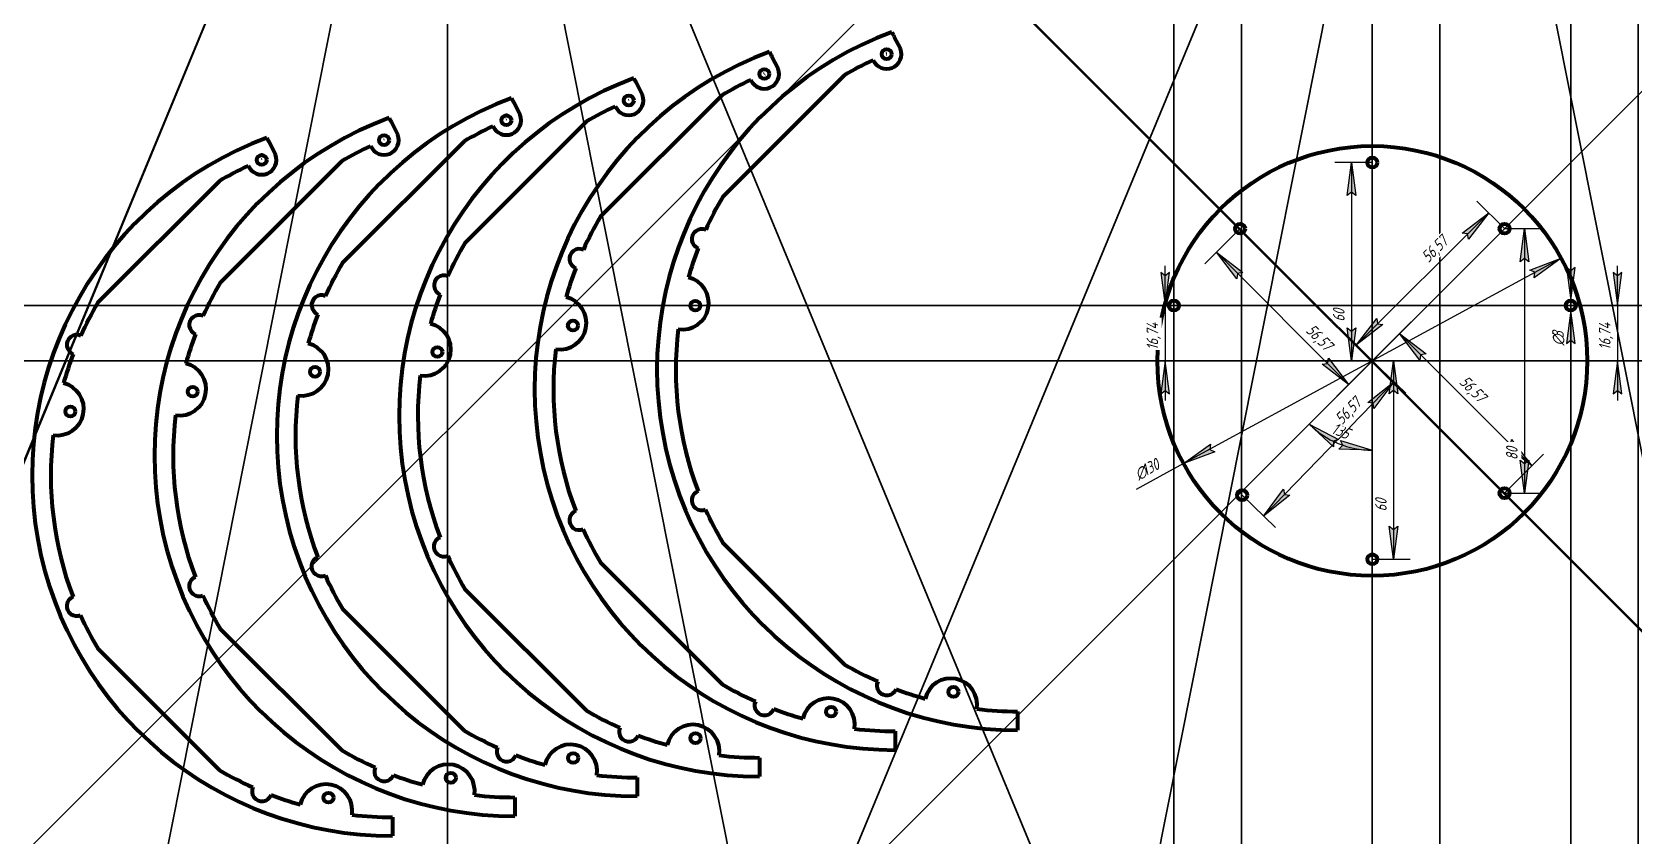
# Model space of a CAD drawing. Header units: millimetres. Extents: x -123 to 412, y -420 to 116.
# Drawn here: x -122.7 to 361.8, y -419.7 to -176.5 of the extents above; entities that cross this region are included whole.
import ezdxf

# ---------------------------------------------------------------- set-up
doc = ezdxf.new("R2010")
doc.units = ezdxf.units.MM
doc.linetypes.add('K5LT_BASIC', pattern=[0])
doc.linetypes.add('K5LT_THIN', pattern=[0])
doc.styles.add('KDIMTEXTSTYLE', font='GOST_AU.SHX', dxfattribs={"width": 0.96, "oblique": 15, "height": 5})
doc.styles.add('KTEXTSTYLE', font='GOST_AU.SHX', dxfattribs={"width": 0.96, "height": 5})
doc.dimstyles.new('KDIMSTYLE (1.00)', dxfattribs={"dimtxt": 5, "dimasz": 1, "dimexe": 2, "dimexo": 0, "dimgap": 1, "dimtad": 1, "dimtxsty": 'KDIMTEXTSTYLE', "dimsah": 1, "dimcen": 0, "dimdle": 1, "dimadec": 0, "dimazin": 0, "dimtfac": 0.667, "dimtmove": 0, "dimatfit": 3, "dimfxl": 1, "dimtvp": 1, "dimtolj": 1, "dimtzin": 0, "dimarcsym": 0})

# ---------------------------------------------------------------- blocks, each defined once
blk = doc.blocks.new('D77')
blk.add_hatch(color=7).paths.add_polyline_path([(277.64, -226.01), (276.33, -216.01), (275.01, -226.01), (276.33, -225.01)])
at = {"color": 7, "linetype": 'K5LT_THIN', "lineweight": 18, "true_color": 0xffffff}
for p, q in [((282.64, -216.01), (271.33, -216.01)), ((275.01, -226.01), (276.33, -216.01)), ((276.33, -216.01), (277.64, -226.01)), ((276.33, -225.01), (275.01, -226.01)), ((277.64, -226.01), (276.33, -225.01)), ((282.64, -276.01), (271.33, -276.01))]:
    blk.add_line(p, q, dxfattribs=at)
blk.add_wipeout([(275.33, -264.14), (270.33, -264.14), (270.33, -258.65), (275.33, -258.65)])
blk.add_hatch(color=7).paths.add_polyline_path([(276.33, -276.01), (277.64, -266.01), (276.33, -267.01), (275.01, -266.01)])
for p, q in [((276.33, -216.01), (276.33, -276.01)), ((276.33, -276.01), (275.01, -266.01)), ((275.01, -266.01), (276.33, -267.01)), ((276.33, -267.01), (277.64, -266.01)), ((277.64, -266.01), (276.33, -276.01))]:
    blk.add_line(p, q, dxfattribs=at)
at = {"color": 7, "insert": (270.75, -264.14), "char_height": 3.5, "attachment_point": 1, "rotation": 90, "style": 'KTEXTSTYLE'}
blk.add_mtext('\\H3.5;\\W0.965;\\Q15;\\Q15;60', dxfattribs=at)
blk = doc.blocks.new('KDIMARROW_01')
blk.add_hatch(color=0).paths.add_polyline_path([(0, 0), (-10, 1.32), (-9, 0), (-10, -1.32)])
at = {"color": 0, "linetype": 'K5LT_THIN', "lineweight": 18}
for p, q in [((-9, 0), (-10, 1.32)), ((-10, 1.32), (0, 0)), ((0, 0), (-10, -1.32)), ((-10, -1.32), (-9, 0)), ((0, 0), (-1, 0))]:
    blk.add_line(p, q, dxfattribs=at)
blk = doc.blocks.new('D78')
blk.add_hatch(color=7).paths.add_polyline_path([(342.64, -257.76), (343.95, -247.76), (342.64, -248.76), (341.32, -247.76)])
at = {"color": 7, "linetype": 'K5LT_THIN', "lineweight": 18, "true_color": 0xffffff}
for p, q in [((342.64, -257.76), (342.64, -245.76)), ((342.64, -248.76), (341.32, -247.76)), ((341.32, -247.76), (342.64, -257.76)), ((342.64, -257.76), (343.95, -247.76)), ((343.95, -247.76), (342.64, -248.76)), ((342.64, -257.76), (342.64, -260.76))]:
    blk.add_line(p, q, dxfattribs=at)
blk.add_wipeout([(341.64, -271.39), (336.56, -271.39), (336.56, -265.99), (341.64, -265.99)])
blk.add_hatch(color=7).paths.add_polyline_path([(343.95, -270.76), (342.64, -260.76), (341.32, -270.76), (342.64, -269.76)])
for p, q in [((342.64, -260.76), (341.32, -270.76)), ((343.95, -270.76), (342.64, -260.76)), ((342.64, -260.76), (342.64, -272.76)), ((342.64, -260.76), (342.64, -273.39)), ((341.32, -270.76), (342.64, -269.76)), ((342.64, -269.76), (343.95, -270.76))]:
    blk.add_line(p, q, dxfattribs=at)
at = {"color": 7, "char_height": 3.5, "attachment_point": 1, "rotation": 90, "style": 'KTEXTSTYLE'}
for s, insert in [('\\H3.5;\\W0.965;\\Q15;\\Q15;∅', (337.04, -271.39)), ('\\H3.5;\\W0.965;\\Q15;\\Q15;3', (337.04, -268.98))]:
    blk.add_mtext(s, dxfattribs=dict(at, insert=insert))
blk = doc.blocks.new('KDIMARROW_02')
blk.add_hatch(color=0).paths.add_polyline_path([(9, 0), (10, 1.32), (0, 0), (10, -1.32)])
at = {"color": 0, "linetype": 'K5LT_THIN', "lineweight": 18}
for p, q in [((0, 0), (-1, 0)), ((10, 1.32), (0, 0)), ((0, 0), (10, -1.32)), ((0, 0), (12, 0)), ((9, 0), (10, 1.32)), ((10, -1.32), (9, 0))]:
    blk.add_line(p, q, dxfattribs=at)
blk = doc.blocks.new('D79')
for points in [[(298.89, -273.9), (290.88, -267.76), (297.02, -275.76), (297.25, -274.13)], [(330.88, -307.76), (324.74, -299.76), (324.52, -301.4), (322.88, -301.62)]]:
    blk.add_hatch(color=7).paths.add_polyline_path(points)
at = {"color": 7, "linetype": 'K5LT_THIN', "lineweight": 18, "true_color": 0xffffff}
for p, q in [((282.64, -276.01), (294.42, -264.23)), ((290.88, -267.76), (298.89, -273.9)), ((297.02, -275.76), (290.88, -267.76)), ((297.25, -274.13), (297.02, -275.76)), ((298.89, -273.9), (297.25, -274.13)), ((324.52, -301.4), (324.74, -299.76)), ((324.74, -299.76), (330.88, -307.76)), ((322.64, -316.01), (334.42, -304.23)), ((322.88, -301.62), (324.52, -301.4)), ((330.88, -307.76), (322.88, -301.62))]:
    blk.add_line(p, q, dxfattribs=at)
blk.add_wipeout([(307.93, -283.4), (311.46, -279.86), (318.49, -286.89), (314.96, -290.42)])
blk.add_line((330.88, -307.76), (290.88, -267.76), dxfattribs=at)
at = {"color": 7, "insert": (311.17, -280.16), "char_height": 3.5, "attachment_point": 1, "rotation": 315, "style": 'KTEXTSTYLE'}
blk.add_mtext('\\H3.5;\\W0.965;\\Q15;\\Q15;56,57', dxfattribs=at)
blk = doc.blocks.new('D80')
blk.add_wipeout([(269.61, -298.77), (271.53, -294.16), (277.42, -296.6), (275.51, -301.22)])
for points in [[(272.45, -299.83), (263.53, -295.11), (270.92, -301.98), (270.87, -300.33)], [(282.64, -303.03), (273, -300.06), (273.77, -301.53), (272.56, -302.66)]]:
    blk.add_hatch(color=7).paths.add_polyline_path(points)
at = {"color": 7, "linetype": 'K5LT_THIN', "lineweight": 18, "true_color": 0xffffff}
for p, q in [((263.53, -295.11), (272.45, -299.83)), ((270.92, -301.98), (263.53, -295.11)), ((272.45, -299.83), (270.87, -300.33)), ((270.87, -300.33), (270.92, -301.98)), ((273.77, -301.53), (273, -300.06)), ((273, -300.06), (282.64, -303.03)), ((272.56, -302.66), (273.77, -301.53)), ((282.64, -303.03), (272.56, -302.66))]:
    blk.add_line(p, q, dxfattribs=at)
blk.add_arc((282.64, -276.01), 27.02, 225, 270, dxfattribs=at)
at = {"color": 7, "insert": (271.36, -294.55), "char_height": 3.5, "attachment_point": 1, "rotation": 337.5, "style": 'KTEXTSTYLE'}
blk.add_mtext('\\H3.5;\\W0.965;\\Q15;\\Q15;135', dxfattribs=at)
blk = doc.blocks.new('D81')
for points in [[(331.57, -250.86), (339.72, -244.92), (330.31, -248.55), (331.82, -249.22)], [(225.56, -307.09), (234.97, -303.47), (233.46, -302.79), (233.71, -301.16)]]:
    blk.add_hatch(color=7).paths.add_polyline_path(points)
at = {"color": 7, "linetype": 'K5LT_THIN', "lineweight": 18, "true_color": 0xffffff}
for p, q in [((339.72, -244.92), (225.56, -307.09)), ((330.31, -248.55), (339.72, -244.92)), ((339.72, -244.92), (331.57, -250.86)), ((331.82, -249.22), (330.31, -248.55)), ((331.57, -250.86), (331.82, -249.22)), ((225.56, -307.09), (233.71, -301.16)), ((234.97, -303.47), (225.56, -307.09)), ((233.71, -301.16), (233.46, -302.79)), ((233.46, -302.79), (234.97, -303.47))]:
    blk.add_line(p, q, dxfattribs=at)
blk.add_wipeout([(212.49, -313.07), (210.06, -308.61), (217.93, -304.32), (220.36, -308.79)])
blk.add_line((225.56, -307.09), (211.21, -314.9), dxfattribs=at)
at = {"color": 7, "char_height": 3.5, "attachment_point": 1, "rotation": 28.5719, "style": 'KTEXTSTYLE'}
for s, insert in [('\\H3.5;\\W0.965;\\Q15;\\Q15;∅', (210.3, -309.04)), ('\\H3.5;\\W0.965;\\Q15;\\Q15;130', (212.41, -307.88))]:
    blk.add_mtext(s, dxfattribs=dict(at, insert=insert))
blk = doc.blocks.new('D82')
blk.add_hatch(color=7).paths.add_polyline_path([(249.77, -322.93), (257.67, -316.67), (256.03, -316.47), (255.78, -314.83)])
at = {"color": 7, "linetype": 'K5LT_THIN', "lineweight": 18, "true_color": 0xffffff}
for p, q in [((249.77, -322.93), (255.78, -314.83)), ((255.78, -314.83), (256.03, -316.47)), ((243.26, -316.62), (253.36, -326.41)), ((257.67, -316.67), (249.77, -322.93)), ((256.03, -316.47), (257.67, -316.67))]:
    blk.add_line(p, q, dxfattribs=at)
blk.add_wipeout([(274.27, -296.23), (270.68, -292.75), (277.6, -285.62), (281.18, -289.1)])
blk.add_hatch(color=7).paths.add_polyline_path([(283.13, -290.41), (289.15, -282.32), (281.24, -288.58), (282.88, -288.78)])
for p, q in [((282.64, -276.01), (292.74, -285.8)), ((249.77, -322.93), (289.15, -282.32)), ((281.24, -288.58), (289.15, -282.32)), ((289.15, -282.32), (283.13, -290.41)), ((282.88, -288.78), (281.24, -288.58)), ((283.13, -290.41), (282.88, -288.78))]:
    blk.add_line(p, q, dxfattribs=at)
at = {"color": 7, "insert": (270.98, -293.05), "char_height": 3.5, "attachment_point": 1, "rotation": 45.8788, "style": 'KTEXTSTYLE'}
blk.add_mtext('\\H3.5;\\W0.965;\\Q15;\\Q15;56,57', dxfattribs=at)
blk = doc.blocks.new('D83')
for points in [[(311.69, -239.2), (317.83, -231.2), (309.83, -237.34), (311.46, -237.56)], [(277.83, -271.2), (285.83, -265.05), (284.19, -264.83), (283.97, -263.19)]]:
    blk.add_hatch(color=7).paths.add_polyline_path(points)
at = {"color": 7, "linetype": 'K5LT_THIN', "lineweight": 18, "true_color": 0xffffff}
for p, q in [((322.64, -236.01), (314.29, -227.66)), ((309.83, -237.34), (317.83, -231.2)), ((317.83, -231.2), (311.69, -239.2)), ((311.46, -237.56), (309.83, -237.34)), ((311.69, -239.2), (311.46, -237.56)), ((277.83, -271.2), (283.97, -263.19)), ((285.83, -265.05), (277.83, -271.2)), ((283.97, -263.19), (284.19, -264.83)), ((284.19, -264.83), (285.83, -265.05)), ((282.64, -276.01), (274.29, -267.66))]:
    blk.add_line(p, q, dxfattribs=at)
blk.add_wipeout([(300.33, -247.28), (296.8, -243.74), (303.83, -236.72), (307.36, -240.25)])
blk.add_line((277.83, -271.2), (317.83, -231.2), dxfattribs=at)
at = {"color": 7, "insert": (297.1, -244.04), "char_height": 3.5, "attachment_point": 1, "rotation": 45, "style": 'KTEXTSTYLE'}
blk.add_mtext('\\H3.5;\\W0.965;\\Q15;\\Q15;56,57', dxfattribs=at)
blk = doc.blocks.new('D84')
blk.add_hatch(color=7).paths.add_polyline_path([(329.97, -246.01), (328.66, -236.01), (327.34, -246.01), (328.66, -245.01)])
at = {"color": 7, "linetype": 'K5LT_THIN', "lineweight": 18, "true_color": 0xffffff}
for p, q in [((322.64, -236.01), (333.66, -236.01)), ((327.34, -246.01), (328.66, -236.01)), ((328.66, -236.01), (329.97, -246.01)), ((328.66, -245.01), (327.34, -246.01)), ((329.97, -246.01), (328.66, -245.01)), ((322.64, -316.01), (333.66, -316.01))]:
    blk.add_line(p, q, dxfattribs=at)
blk.add_wipeout([(327.66, -306.01), (322.66, -306.01), (322.66, -300.52), (327.66, -300.52)])
blk.add_hatch(color=7).paths.add_polyline_path([(328.66, -316.01), (329.97, -306.01), (328.66, -307.01), (327.34, -306.01)])
for p, q in [((328.66, -236.01), (328.66, -316.01)), ((328.66, -316.01), (327.34, -306.01)), ((327.34, -306.01), (328.66, -307.01)), ((328.66, -307.01), (329.97, -306.01)), ((329.97, -306.01), (328.66, -316.01))]:
    blk.add_line(p, q, dxfattribs=at)
at = {"color": 7, "insert": (323.08, -306.01), "char_height": 3.5, "attachment_point": 1, "rotation": 90, "style": 'KTEXTSTYLE'}
blk.add_mtext('\\H3.5;\\W0.965;\\Q15;\\Q15;80', dxfattribs=at)
blk = doc.blocks.new('D85')
blk.add_hatch(color=7).paths.add_polyline_path([(243.49, -249.3), (235.48, -243.16), (241.62, -251.17), (241.85, -249.53)])
at = {"color": 7, "linetype": 'K5LT_THIN', "lineweight": 18, "true_color": 0xffffff}
for p, q in [((242.64, -236.01), (231.95, -246.7)), ((235.48, -243.16), (243.49, -249.3)), ((241.62, -251.17), (235.48, -243.16)), ((241.85, -249.53), (241.62, -251.17)), ((243.49, -249.3), (241.85, -249.53))]:
    blk.add_line(p, q, dxfattribs=at)
blk.add_wipeout([(261.52, -267.79), (265.06, -264.26), (272.08, -271.28), (268.55, -274.81)])
blk.add_hatch(color=7).paths.add_polyline_path([(275.48, -283.16), (269.34, -275.16), (269.12, -276.8), (267.48, -277.02)])
for p, q in [((235.48, -243.16), (275.48, -283.16)), ((269.12, -276.8), (269.34, -275.16)), ((269.34, -275.16), (275.48, -283.16)), ((282.64, -276.01), (271.95, -286.7)), ((267.48, -277.02), (269.12, -276.8)), ((275.48, -283.16), (267.48, -277.02))]:
    blk.add_line(p, q, dxfattribs=at)
at = {"color": 7, "insert": (264.76, -264.55), "char_height": 3.5, "attachment_point": 1, "rotation": 315, "style": 'KTEXTSTYLE'}
blk.add_mtext('\\H3.5;\\W0.965;\\Q15;\\Q15;56,57', dxfattribs=at)
blk = doc.blocks.new('D86')
for points in [[(290.37, -286.01), (289.05, -276.01), (287.74, -286.01), (289.05, -285.01)], [(289.05, -336.01), (290.37, -326.01), (289.05, -327.01), (287.74, -326.01)]]:
    blk.add_hatch(color=7).paths.add_polyline_path(points)
at = {"color": 7, "linetype": 'K5LT_THIN', "lineweight": 18, "true_color": 0xffffff}
for p, q in [((282.64, -276.01), (294.05, -276.01)), ((287.74, -286.01), (289.05, -276.01)), ((289.05, -276.01), (290.37, -286.01)), ((289.05, -285.01), (287.74, -286.01)), ((290.37, -286.01), (289.05, -285.01)), ((289.05, -336.01), (287.74, -326.01)), ((287.74, -326.01), (289.05, -327.01)), ((289.05, -327.01), (290.37, -326.01)), ((290.37, -326.01), (289.05, -336.01)), ((282.64, -336.01), (294.05, -336.01))]:
    blk.add_line(p, q, dxfattribs=at)
blk.add_wipeout([(288.05, -321.54), (283.06, -321.54), (283.06, -316.05), (288.05, -316.05)])
blk.add_line((289.05, -276.01), (289.05, -336.01), dxfattribs=at)
at = {"color": 7, "insert": (283.48, -321.54), "char_height": 3.5, "attachment_point": 1, "rotation": 90, "style": 'KTEXTSTYLE'}
blk.add_mtext('\\H3.5;\\W0.965;\\Q15;\\Q15;60', dxfattribs=at)
blk = doc.blocks.new('D100')
for points in [[(219.95, -259.26), (221.27, -249.26), (219.95, -250.26), (218.63, -249.26)], [(221.27, -286.01), (219.95, -276.01), (218.63, -286.01), (219.95, -285.01)]]:
    blk.add_hatch(color=7).paths.add_polyline_path(points)
at = {"color": 7, "linetype": 'K5LT_THIN', "lineweight": 18, "true_color": 0xffffff}
for p, q in [((219.95, -250.26), (218.63, -249.26)), ((218.63, -249.26), (219.95, -259.26)), ((219.95, -259.26), (219.95, -247.26)), ((219.95, -259.26), (221.27, -249.26)), ((221.27, -249.26), (219.95, -250.26)), ((222.64, -259.26), (214.95, -259.26)), ((222.64, -276.01), (214.95, -276.01)), ((219.95, -276.01), (218.63, -286.01)), ((221.27, -286.01), (219.95, -276.01)), ((219.95, -276.01), (219.95, -288.01)), ((218.63, -286.01), (219.95, -285.01)), ((219.95, -285.01), (221.27, -286.01))]:
    blk.add_line(p, q, dxfattribs=at)
blk.add_wipeout([(218.95, -272.72), (213.96, -272.72), (213.96, -262.96), (218.95, -262.96)])
blk.add_line((219.95, -259.26), (219.95, -276.01), dxfattribs=at)
at = {"color": 7, "insert": (214.38, -272.72), "char_height": 3.5, "attachment_point": 1, "rotation": 90, "style": 'KTEXTSTYLE'}
blk.add_mtext('\\H3.5;\\W0.965;\\Q15;\\Q15;16,74', dxfattribs=at)
blk = doc.blocks.new('D102')
for points in [[(356.76, -259.26), (358.08, -249.26), (356.76, -250.26), (355.45, -249.26)], [(358.08, -286.01), (356.76, -276.01), (355.45, -286.01), (356.76, -285.01)]]:
    blk.add_hatch(color=7).paths.add_polyline_path(points)
at = {"color": 7, "linetype": 'K5LT_THIN', "lineweight": 18, "true_color": 0xffffff}
for p, q in [((356.76, -250.26), (355.45, -249.26)), ((355.45, -249.26), (356.76, -259.26)), ((356.76, -259.26), (356.76, -247.26)), ((356.76, -259.26), (358.08, -249.26)), ((358.08, -249.26), (356.76, -250.26)), ((342.64, -259.26), (361.76, -259.26)), ((342.64, -276.01), (361.76, -276.01)), ((356.76, -276.01), (355.45, -286.01)), ((358.08, -286.01), (356.76, -276.01)), ((356.76, -276.01), (356.76, -288.01)), ((355.45, -286.01), (356.76, -285.01)), ((356.76, -285.01), (358.08, -286.01))]:
    blk.add_line(p, q, dxfattribs=at)
blk.add_wipeout([(355.76, -272.72), (350.77, -272.72), (350.77, -262.96), (355.76, -262.96)])
blk.add_line((356.76, -259.26), (356.76, -276.01), dxfattribs=at)
at = {"color": 7, "insert": (351.19, -272.72), "char_height": 3.5, "attachment_point": 1, "rotation": 90, "style": 'KTEXTSTYLE'}
blk.add_mtext('\\H3.5;\\W0.965;\\Q15;\\Q15;16,74', dxfattribs=at)

msp = doc.modelspace()

# ---------------------------------------------------------------- linework, layer by layer
at = {"color": 143, "linetype": 'K5LT_BASIC', "lineweight": 60, "true_color": 0x33acca}
for p, q in [((137.971, -177.852), (139.91, -181.626)), ((100.971, -183.852), (102.91, -187.626)), ((59.971, -191.852), (61.91, -195.626)), ((86.267, -226.391), (122.996, -189.581)), ((22.971, -197.852), (24.91, -201.626)), ((85.981, -195.603), (49.211, -232.372)), ((-14.029, -203.852), (-12.09, -207.626)), ((44.981, -203.603), (8.211, -240.372)), ((-51.029, -209.852), (-49.09, -213.626)), ((7.981, -209.603), (-28.789, -246.372)), ((-29.019, -215.603), (-65.789, -252.372)), ((-66.019, -221.603), (-102.789, -258.372)), ((122.981, -367.794), (86.211, -331.024)), ((85.981, -373.794), (49.211, -337.024)), ((44.981, -381.794), (8.211, -345.024)), ((7.981, -387.794), (-28.789, -351.024)), ((-29.019, -393.794), (-65.789, -357.024)), ((-66.019, -399.794), (-102.789, -363.024)), ((175.306, -382.023), (175.306, -387.698)), ((138.306, -388.023), (138.306, -393.698)), ((97.306, -396.023), (97.306, -401.698)), ((60.306, -402.023), (60.306, -407.698)), ((23.306, -408.023), (23.306, -413.698)), ((-13.694, -414.023), (-13.694, -419.698))]:
    msp.add_line(p, q, dxfattribs=at)
at = {"color": 232, "true_color": 0xc52b79}
for p, direction in [((2.97, 3.147), (0.3820622, 0.9241366)), ((2.97, 3.147), (0.3826834, 0.9238795)), ((303.049, 3.147), (0.7071068, 0.7071068)), ((2.97, 3.147), (0.707118, -0.7070956)), ((2.97, 3.147), (0.1947606, 0.9808508)), ((2.97, 3.147), (0.3826834, -0.9238795)), ((2.97, 3.147), (0.1950903, -0.9807853)), ((2.97, 3.147), (0, 1)), ((257.599, -106.701), (0.3826834, 0.9238795)), ((259.781, 107.605), (0.3826834, -0.9238795)), ((303.049, 0), (0, 1)), ((363.053, 0.993), (0, 1))]:
    msp.add_xline(p, direction, dxfattribs=at)
at = {"color": 143, "linetype": 'K5LT_BASIC', "lineweight": 60, "true_color": 0x33acca}
for centre, radius in [((135.764, -183.233), 1.5), ((98.764, -189.233), 1.5), ((57.764, -197.233), 1.5), ((20.764, -203.233), 1.5), ((-16.236, -209.233), 1.5), ((282.64, -276.007), 65), ((-53.236, -215.233), 1.5), ((282.64, -216.007), 1.5), ((242.64, -236.007), 1.5), ((322.64, -236.007), 1.5), ((77.891, -259.315), 1.5), ((222.64, -259.265), 1.5), ((342.637, -259.265), 1.5), ((40.891, -265.315), 1.5), ((-0.109, -273.315), 1.5), ((-37.109, -279.315), 1.5), ((-74.109, -285.315), 1.5), ((-111.109, -291.315), 1.5), ((322.64, -316.007), 1.5), ((243.259, -316.616), 1.5), ((282.64, -336.007), 1.5), ((155.954, -376.113), 1.5), ((118.954, -382.113), 1.5), ((77.954, -390.113), 1.5), ((40.954, -396.113), 1.5), ((3.954, -402.113), 1.5), ((-33.046, -408.113), 1.5)]:
    msp.add_circle(centre, radius, dxfattribs=at)
for centre, radius, start, end in [((175.306, -278.698), 109, 110.41352, 270), ((175.306, -157.548), 42.5, 206.54905, 208.53888), ((138.306, -284.698), 109, 110.41352, 270), ((138.306, -163.548), 42.5, 206.54905, 208.53888), ((135.764, -183.233), 4.447, 203.80818, 21.19182), ((175.306, -278.698), 103.325, 112.49674, 112.50321), ((98.764, -189.233), 4.447, 203.80818, 21.19182), ((175.306, -278.698), 103.325, 114.966, 120.42578), ((97.306, -292.698), 109, 110.41352, 270), ((97.306, -171.548), 42.5, 206.54905, 208.53888), ((138.306, -284.698), 103.325, 114.966, 120.42578), ((138.306, -284.698), 103.325, 112.49674, 112.50321), ((60.306, -298.698), 109, 110.41352, 270), ((60.306, -177.548), 42.5, 206.54905, 208.53888), ((57.764, -197.233), 4.447, 203.80818, 21.19182), ((97.306, -292.698), 103.325, 112.49674, 112.50321), ((23.306, -304.698), 109, 110.41352, 270), ((23.306, -183.548), 42.5, 206.54905, 208.53888), ((20.764, -203.233), 4.447, 203.80818, 21.19182), ((60.306, -298.698), 103.325, 112.49674, 112.50321), ((97.306, -292.698), 103.325, 114.966, 120.42578), ((-16.236, -209.233), 4.447, 203.80818, 21.19182), ((60.306, -298.698), 103.325, 114.966, 120.42578), ((-13.694, -310.698), 109, 110.41352, 270), ((-13.694, -189.548), 42.5, 206.54905, 208.53888), ((23.306, -304.698), 103.325, 114.966, 120.42578), ((23.306, -304.698), 103.325, 112.49674, 112.50321), ((-13.694, -310.698), 103.325, 114.966, 120.42578), ((-53.236, -215.233), 4.447, 203.80818, 21.19182), ((-13.694, -310.698), 103.325, 112.49674, 112.50321), ((175.306, -278.698), 103.325, 149.57422, 155.82957), ((138.306, -284.698), 103.325, 149.57422, 155.82957), ((79.846, -239.144), 3, 66.54989, 248.4364), ((97.306, -292.698), 103.325, 149.57422, 155.82957), ((42.846, -245.144), 3, 66.54989, 248.4364), ((175.306, -278.698), 103.325, 159.15672, 164.30922), ((60.306, -298.698), 103.325, 149.57422, 155.82957), ((1.846, -253.144), 3, 66.54989, 248.4364), ((138.306, -284.698), 103.325, 159.15672, 164.30922), ((73.968, -258.534), 8, 260.96514, 76.52786), ((23.306, -304.698), 103.325, 149.57422, 155.82957), ((-35.154, -259.144), 3, 66.54989, 248.4364), ((97.306, -292.698), 103.325, 159.15672, 164.30922), ((36.968, -264.534), 8, 260.96514, 76.52786), ((-13.694, -310.698), 103.325, 149.57422, 155.82957), ((-72.154, -265.144), 3, 66.54989, 248.4364), ((60.306, -298.698), 103.325, 159.15672, 164.30922), ((-4.032, -272.534), 8, 260.96514, 76.52786), ((175.306, -278.698), 103.325, 173.18378, 200.79788), ((-109.154, -271.144), 3, 66.54989, 248.4364), ((23.306, -304.698), 103.325, 159.15672, 164.30922), ((-41.032, -278.534), 8, 260.96514, 76.52786), ((-13.694, -310.698), 103.325, 159.15672, 164.30922), ((138.306, -284.698), 103.325, 173.18378, 200.79788), ((-78.032, -284.534), 8, 260.96514, 76.52786), ((97.306, -292.698), 103.325, 173.18378, 200.79788), ((-115.032, -290.534), 8, 260.96514, 76.52786), ((60.306, -298.698), 103.325, 173.18378, 200.79788), ((23.306, -304.698), 103.325, 173.18378, 200.79788), ((-13.694, -310.698), 103.325, 173.18378, 200.79788), ((79.818, -318.176), 3, 111.58523, 293.33773), ((42.818, -324.176), 3, 111.58523, 293.33773), ((175.306, -278.698), 103.325, 204.12508, 210.42578), ((1.818, -332.176), 3, 111.58523, 293.33773), ((138.306, -284.698), 103.325, 204.12508, 210.42578), ((-35.182, -338.176), 3, 111.58523, 293.33773), ((97.306, -292.698), 103.325, 204.12508, 210.42578), ((-72.182, -344.176), 3, 111.58523, 293.33773), ((60.306, -298.698), 103.325, 204.12508, 210.42578), ((-109.182, -350.176), 3, 111.58523, 293.33773), ((23.306, -304.698), 103.325, 204.12508, 210.42578), ((-13.694, -310.698), 103.325, 204.12508, 210.42578), ((175.306, -278.698), 103.325, 239.57422, 245.86254), ((135.807, -374.181), 3, 156.58266, 338.46956), ((155.174, -380.036), 8, 350.93566, 166.59097), ((138.306, -284.698), 103.325, 239.57422, 245.86254), ((175.306, -278.698), 103.325, 249.18968, 254.3259), ((97.306, -292.698), 103.325, 239.57422, 245.86254), ((98.807, -380.181), 3, 156.58266, 338.46956), ((138.306, -284.698), 103.325, 249.18968, 254.3259), ((118.174, -386.036), 8, 350.93566, 166.59097), ((175.306, -278.698), 103.325, 263.20073, 270), ((57.807, -388.181), 3, 156.58266, 338.46956), ((77.174, -394.036), 8, 350.93566, 166.59097), ((138.306, -284.698), 103.325, 263.20073, 270), ((60.306, -298.698), 103.325, 239.57422, 245.86254), ((40.174, -400.036), 8, 350.93566, 166.59097), ((97.306, -292.698), 103.325, 249.18968, 254.3259), ((23.306, -304.698), 103.325, 239.57422, 245.86254), ((20.807, -394.181), 3, 156.58266, 338.46956), ((60.306, -298.698), 103.325, 249.18968, 254.3259), ((97.306, -292.698), 103.325, 263.20073, 270), ((-13.694, -310.698), 103.325, 239.57422, 245.86254), ((-16.193, -400.181), 3, 156.58266, 338.46956), ((23.306, -304.698), 103.325, 249.18968, 254.3259), ((3.174, -406.036), 8, 350.93566, 166.59097), ((60.306, -298.698), 103.325, 263.20073, 270), ((-53.193, -406.181), 3, 156.58266, 338.46956), ((-33.826, -412.036), 8, 350.93566, 166.59097), ((-13.694, -310.698), 103.325, 249.18968, 254.3259), ((23.306, -304.698), 103.325, 263.20073, 270), ((-13.694, -310.698), 103.325, 263.20073, 270)]:
    msp.add_arc(centre, radius, start, end, dxfattribs=at)

# ---------------------------------------------------------------- next in the draw order: dimensions: what is measured, and where the dimension line sits
at = {"color": 7, "true_color": 0xffffff}
dim = msp.add_linear_dim(base=(276.327, -216.007), p1=(282.64, -276.007), p2=(282.64, -216.007), angle=90, dimstyle='KDIMSTYLE (1.00)', override={"dimexo": 0, "dimpost": '\\H3.5;\\W0.965;\\Q15;<>', "dimblk1": 'KDIMARROW_01', "dimblk2": 'KDIMARROW_01', "dimse1": 0, "dimse2": 0, "dimclrt": 7, "dimtol": 1, "dimtp": 0, "dimtm": 0, "dimtdec": 5, "dimtolj": 1}, dxfattribs=at)
dim.commit()
dim.dimension.update_dxf_attribs({"geometry": 'D77', "text_midpoint": (276.327, -261.279), "dimtype": 160})

# ---------------------------------------------------------------- next in the draw order: linework, layer by layer
at = {"color": 232, "true_color": 0xc52b79}
for p, direction in [((3.317, 3.317), (0.7071068, -0.7071068)), ((282.64, 0), (0, 1)), ((279.324, -279.324), (0.7071068, 0.7071068))]:
    msp.add_xline(p, direction, dxfattribs=at)

# ---------------------------------------------------------------- next in the draw order: dimensions: what is measured, and where the dimension line sits
at = {"color": 7, "true_color": 0xffffff}
dim = msp.add_diameter_dim_2p(p1=(342.637, -257.765), p2=(342.637, -260.765), dimstyle='KDIMSTYLE (1.00)', override={"dimpost": '\\H3.5;\\W0.965;\\Q15;<>', "dimblk1": 'KDIMARROW_02', "dimblk2": 'KDIMARROW_02', "dimclrt": 7, "dimtol": 1, "dimtp": 0, "dimtm": 0, "dimtdec": 5, "dimatfit": 2, "dimtolj": 1}, dxfattribs=at)
dim.commit()
dim.dimension.update_dxf_attribs({"geometry": 'D78', "text_midpoint": (342.637, -268.578), "dimtype": 163})

# ---------------------------------------------------------------- next in the draw order: linework, layer by layer
at = {"color": 232, "true_color": 0xc52b79}
msp.add_xline((342.637, 0), (0, 1), dxfattribs=at)

# ---------------------------------------------------------------- next in the draw order: dimensions: what is measured, and where the dimension line sits
at = {"color": 7, "true_color": 0xffffff}
dim = msp.add_linear_dim(base=(330.885, -307.763), p1=(282.64, -276.007), p2=(322.64, -316.007), angle=315, dimstyle='KDIMSTYLE (1.00)', override={"dimexo": 0, "dimpost": '\\H3.5;\\W0.965;\\Q15;<>', "dimblk1": 'KDIMARROW_01', "dimblk2": 'KDIMARROW_01', "dimse1": 0, "dimse2": 0, "dimclrt": 7, "dimtol": 1, "dimtp": 0, "dimtm": 0, "dimtdec": 5, "dimtolj": 1}, dxfattribs=at)
dim.commit()
dim.dimension.update_dxf_attribs({"geometry": 'D79', "text_midpoint": (310.885, -287.763), "dimtype": 161})

# ---------------------------------------------------------------- next in the draw order: dimensions: what is measured, and where the dimension line sits
dim = msp.add_angular_dim_2l(base=(301.554, -256.711), line1=((282.64, -276.007), (282.64, -276.007)), line2=((282.64, -276.007), (282.64, -276.007)), text='\\H3.5;\\W0.965;\\Q15;\\H3.5;\\W0.965;\\Q15;\\Q15;135', dimstyle='KDIMSTYLE (1.00)', override={"dimblk1": 'KDIMARROW_01', "dimblk2": 'KDIMARROW_01', "dimclrt": 7, "dimtolj": 1}, dxfattribs=at)
dim.commit()
dim.dimension.update_dxf_attribs({"geometry": 'D80', "text_midpoint": (272.3, -300.97), "dimtype": 162})

# ---------------------------------------------------------------- next in the draw order: dimensions: what is measured, and where the dimension line sits
dim = msp.add_diameter_dim_2p(p1=(339.724, -244.92), p2=(225.556, -307.094), dimstyle='KDIMSTYLE (1.00)', override={"dimpost": '\\H3.5;\\W0.965;\\Q15;<>', "dimblk1": 'KDIMARROW_01', "dimblk2": 'KDIMARROW_01', "dimclrt": 7, "dimtol": 1, "dimtp": 0, "dimtm": 0, "dimtdec": 5, "dimatfit": 2, "dimtolj": 1}, dxfattribs=at)
dim.commit()
dim.dimension.update_dxf_attribs({"geometry": 'D81', "text_midpoint": (217.068, -311.717), "dimtype": 163})

# ---------------------------------------------------------------- next in the draw order: linework, layer by layer
at = {"color": 232, "true_color": 0xc52b79}
msp.add_xline((222.64, 0), (0, 1), dxfattribs=at)

# ---------------------------------------------------------------- next in the draw order: dimensions: what is measured, and where the dimension line sits
at = {"color": 7, "true_color": 0xffffff}
dim = msp.add_linear_dim(base=(249.768, -322.928), p1=(282.64, -276.007), p2=(243.259, -316.616), angle=225.87882, dimstyle='KDIMSTYLE (1.00)', override={"dimexo": 0, "dimpost": '\\H3.5;\\W0.965;\\Q15;<>', "dimblk1": 'KDIMARROW_01', "dimblk2": 'KDIMARROW_01', "dimse1": 0, "dimse2": 0, "dimclrt": 7, "dimtol": 1, "dimtp": 0, "dimtm": 0, "dimtdec": 5, "dimtolj": 1}, dxfattribs=at)
dim.commit()
dim.dimension.update_dxf_attribs({"geometry": 'D82', "text_midpoint": (278.585, -293.213), "dimtype": 161})

# ---------------------------------------------------------------- next in the draw order: dimensions: what is measured, and where the dimension line sits
dim = msp.add_linear_dim(base=(277.828, -271.195), p1=(322.64, -236.007), p2=(282.64, -276.007), angle=225, dimstyle='KDIMSTYLE (1.00)', override={"dimexo": 0, "dimpost": '\\H3.5;\\W0.965;\\Q15;<>', "dimblk1": 'KDIMARROW_01', "dimblk2": 'KDIMARROW_01', "dimse1": 0, "dimse2": 0, "dimclrt": 7, "dimtol": 1, "dimtp": 0, "dimtm": 0, "dimtdec": 5, "dimtolj": 1}, dxfattribs=at)
dim.commit()
dim.dimension.update_dxf_attribs({"geometry": 'D83', "text_midpoint": (304.699, -244.325), "dimtype": 161})

# ---------------------------------------------------------------- next in the draw order: dimensions: what is measured, and where the dimension line sits
for base, p1, p2, angle, picture, middle, dimtype in [((235.484, -243.163), (282.64, -276.007), (242.64, -236.007), 135, 'D85', (264.475, -272.155), 161), ((328.657, -236.007), (322.64, -316.007), (322.64, -236.007), 90, 'D84', (328.657, -303.147), 160)]:
    dim = msp.add_linear_dim(base=base, p1=p1, p2=p2, angle=angle, dimstyle='KDIMSTYLE (1.00)', override={"dimexo": 0, "dimpost": '\\H3.5;\\W0.965;\\Q15;<>', "dimblk1": 'KDIMARROW_01', "dimblk2": 'KDIMARROW_01', "dimse1": 0, "dimse2": 0, "dimclrt": 7, "dimtol": 1, "dimtp": 0, "dimtm": 0, "dimtdec": 5, "dimtolj": 1}, dxfattribs=at)
    dim.commit()
    dim.dimension.update_dxf_attribs({"geometry": picture, "text_midpoint": middle, "dimtype": dimtype})

# ---------------------------------------------------------------- next in the draw order: linework, layer by layer
at = {"color": 232, "true_color": 0xc52b79}
for p, direction in [((243.049, 0), (0, 1)), ((0, -259.265), (1, 0))]:
    msp.add_xline(p, direction, dxfattribs=at)

# ---------------------------------------------------------------- next in the draw order: dimensions: what is measured, and where the dimension line sits
at = {"color": 7, "true_color": 0xffffff}
dim = msp.add_linear_dim(base=(289.052, -276.007), p1=(282.64, -336.007), p2=(282.64, -276.007), angle=90, dimstyle='KDIMSTYLE (1.00)', override={"dimexo": 0, "dimpost": '\\H3.5;\\W0.965;\\Q15;<>', "dimblk1": 'KDIMARROW_01', "dimblk2": 'KDIMARROW_01', "dimse1": 0, "dimse2": 0, "dimclrt": 7, "dimtol": 1, "dimtp": 0, "dimtm": 0, "dimtdec": 5, "dimtolj": 1}, dxfattribs=at)
dim.commit()
dim.dimension.update_dxf_attribs({"geometry": 'D86', "text_midpoint": (289.052, -318.678), "dimtype": 160})

# ---------------------------------------------------------------- next in the draw order: linework, layer by layer
at = {"color": 232, "true_color": 0xc52b79}
for p, direction in [((290.936, -57.871), (0.1950903, 0.9807853)), ((303.049, 3.147), (0.1950903, -0.9807853)), ((0, -276.007), (1, 0))]:
    msp.add_xline(p, direction, dxfattribs=at)

# ---------------------------------------------------------------- next in the draw order: dimensions: what is measured, and where the dimension line sits
at = {"color": 7, "true_color": 0xffffff}
for base, p1, p2, picture, middle in [((219.95, -259.265), (222.64, -276.007), (222.64, -259.265), 'D100', (219.95, -267.636)), ((356.765, -259.265), (342.637, -276.007), (342.637, -259.265), 'D102', (356.765, -267.636))]:
    dim = msp.add_linear_dim(base=base, p1=p1, p2=p2, angle=90, dimstyle='KDIMSTYLE (1.00)', override={"dimexo": 0, "dimpost": '\\H3.5;\\W0.965;\\Q15;<>', "dimblk1": 'KDIMARROW_02', "dimblk2": 'KDIMARROW_02', "dimse1": 0, "dimse2": 0, "dimclrt": 7, "dimtol": 1, "dimtp": 0, "dimtm": 0, "dimtdec": 5, "dimtolj": 1}, dxfattribs=at)
    dim.commit()
    dim.dimension.update_dxf_attribs({"geometry": picture, "text_midpoint": middle, "dimtype": 160})

doc.saveas('drawing.dxf')
